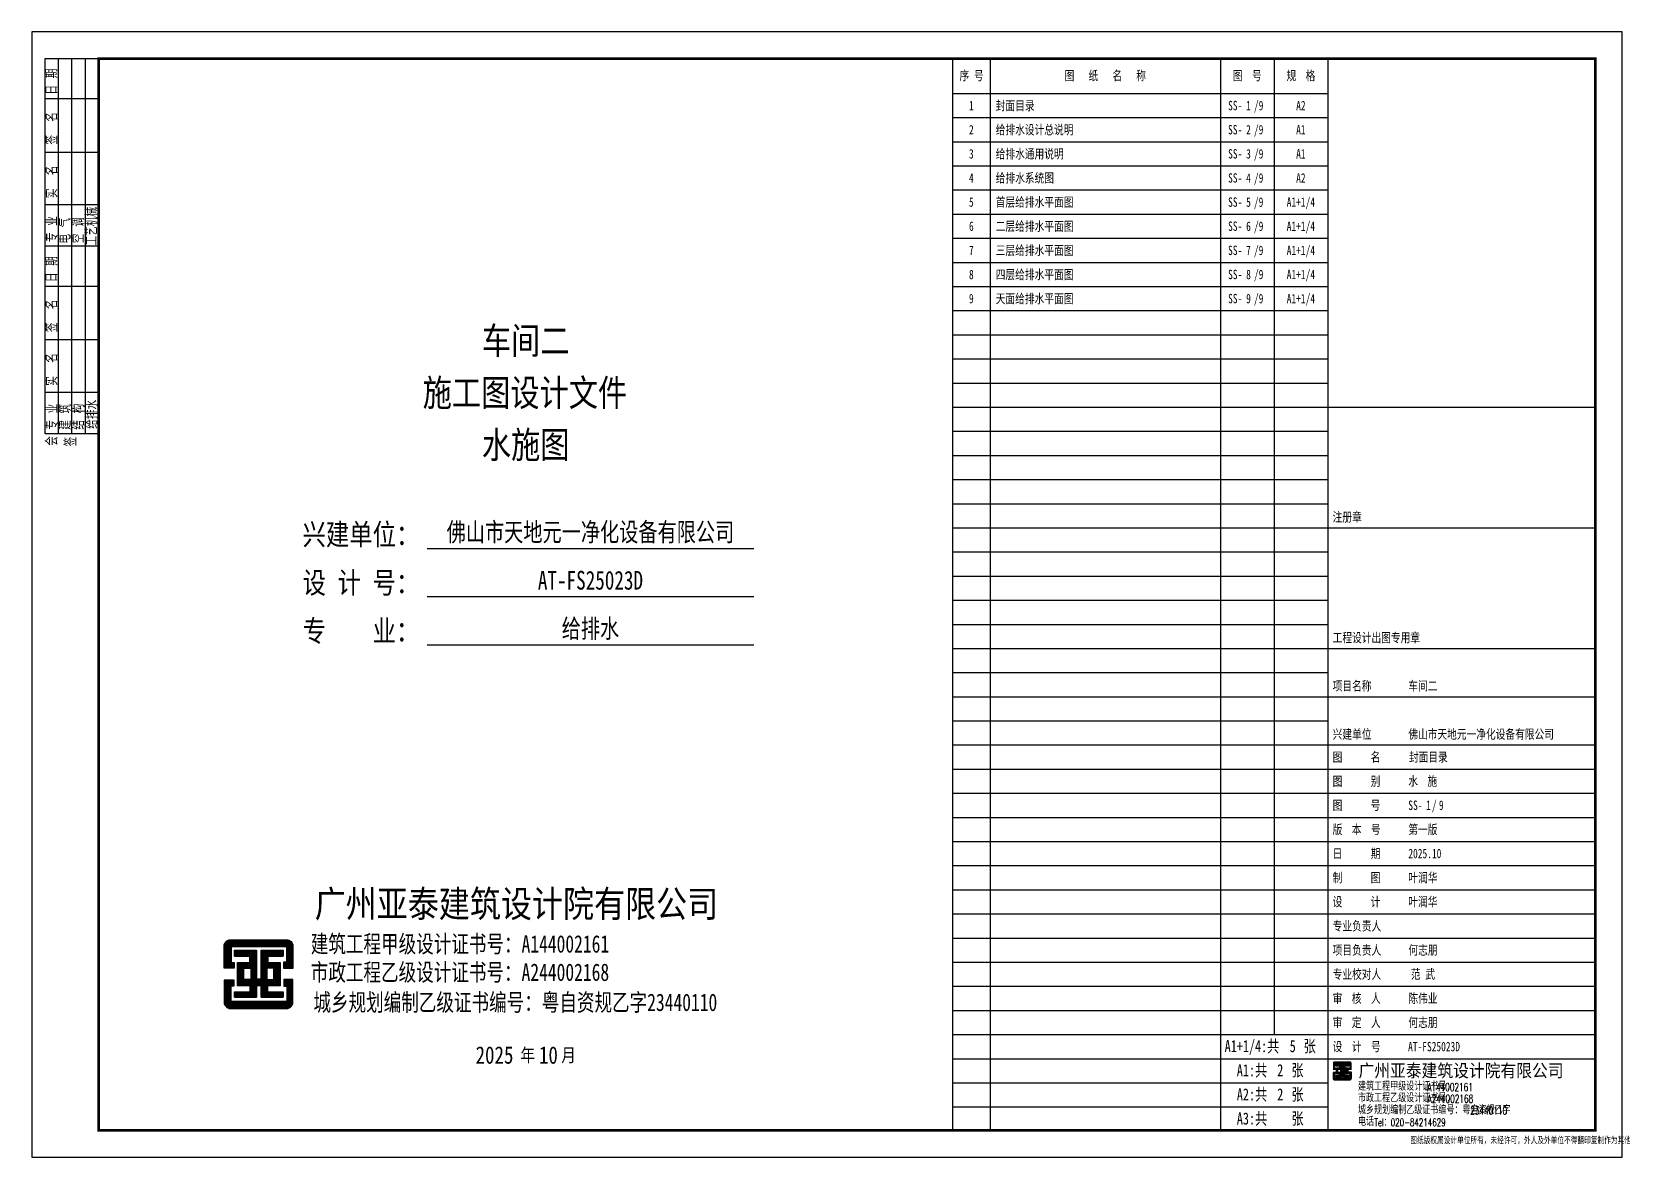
# Model space of a CAD drawing. Extents: x -620248 to 571765, y -684907 to -323071.
# Drawn here: x -620248 to -560848, y -410156 to -368156 of the extents above; entities that cross this region are included whole.
import ezdxf
from ezdxf.enums import TextEntityAlignment as Align

# ---------------------------------------------------------------- set-up
doc = ezdxf.new("R2010")
doc.units = 0
doc.header["$LTSCALE"] = 1000
doc.header["$MEASUREMENT"] = 0
for name, color, linetype in [('4', 4, 'Continuous'), ('9', 9, 'Continuous'), ('PUB_TITLE', 4, 'Continuous'), ('TWT_TEXT', 7, 'Continuous'), ('框', 130, 'Continuous')]:
    doc.layers.add(name, color=color, linetype=linetype)
doc.styles.add('-宋体', font='simsun_0.shx', dxfattribs={"width": 0.8})
doc.styles.add('_TCH_DIM', font='SIMPLEX.shx', dxfattribs={"width": 0.8, "bigfont": 'GBCBIG.shx'})
doc.styles.add('TBC', font='simhei_0.shx', dxfattribs={"width": 0.9})
doc.styles.add('天正', font='SIMPLEX.shx', dxfattribs={"width": 0.7, "bigfont": 'HZTXT.shx'})

# ---------------------------------------------------------------- blocks, each defined once
blk = doc.blocks.new('A$C03881E2F')
at = {"layer": '4'}
h = blk.add_hatch(dxfattribs=at)
h.set_pattern_fill('ANSI31', color=256, scale=264.863258, angle=135, style=0)
h.set_pattern_definition([(180, (-575610.957, -212484.205), (-7e-15, -33.1079073), [])])
edge = h.paths.add_edge_path()
edge.add_line((373, 1717), (373, 1500))
edge.add_line((373, 1500), (0, 1500))
edge.add_line((0, 1500), (0, 2324))
edge.add_arc((238, 2324), 238, 90, 180, ccw=False)
edge.add_line((238, 2562), (2331, 2562))
edge.add_arc((2331, 2324), 238, 0, 90, ccw=False)
edge.add_line((2570, 2324), (2570, 1487))
edge.add_line((2570, 1487), (2226, 1487))
edge.add_line((2226, 1487), (2226, 1736))
edge.add_line((2226, 1736), (2303, 1736))
edge.add_line((2303, 1736), (2340, 1736))
edge.add_line((2340, 1736), (2340, 2297))
edge.add_line((2340, 2297), (257, 2297))
edge.add_line((257, 2297), (257, 1717))
edge.add_line((257, 1717), (373, 1717))
h.paths.add_polyline_path([(1385, 1101), (1385, 2181), (2199, 2181), (2199, 1948), (1633, 1948), (1633, 1719), (2090, 1719), (2090, 843), (1615, 843), (1615, 624), (2203, 624), (2203, 420), (1387, 420), (1387, 848), (1203, 848), (1203, 420), (387, 420), (387, 624), (975, 624), (975, 843), (500, 843), (500, 1719), (957, 1719), (957, 1948), (391, 1948), (391, 2181), (1205, 2181), (1205, 1101)])
h.paths.add_polyline_path([(736, 1498), (994, 1498), (994, 1084), (736, 1084)], flags=16)
h.paths.add_polyline_path([(1854, 1498), (1596, 1498), (1596, 1084), (1854, 1084)], flags=16)
edge = h.paths.add_edge_path()
edge.add_line((373, 845), (373, 1062))
edge.add_line((373, 1062), (0, 1062))
edge.add_line((0, 1062), (0, 238))
edge.add_arc((238, 238), 238, 180, 270)
edge.add_line((238, 0), (2331, 0))
edge.add_arc((2331, 238), 238, 270, 360)
edge.add_line((2570, 238), (2570, 1075))
edge.add_line((2570, 1075), (2226, 1075))
edge.add_line((2226, 1075), (2226, 826))
edge.add_line((2226, 826), (2303, 826))
edge.add_line((2303, 826), (2340, 826))
edge.add_line((2340, 826), (2340, 265))
edge.add_line((2340, 265), (257, 265))
edge.add_line((257, 265), (257, 845))
edge.add_line((257, 845), (373, 845))
for points in [[(373, 1720), (373, 1503), (0, 1503), (0, 2327, -0.414214), (238, 2565), (2331, 2565, -0.414214), (2570, 2327), (2570, 1490), (2226, 1490), (2226, 1739), (2303, 1739), (2340, 1739), (2340, 2300), (257, 2300), (257, 1720)], [(373, 845), (373, 1062), (0, 1062), (0, 238, 0.414214), (238, 0), (2331, 0, 0.414214), (2570, 238), (2570, 1075), (2226, 1075), (2226, 826), (2303, 826), (2340, 826), (2340, 265), (257, 265), (257, 845)]]:
    blk.add_lwpolyline(points, format="xyb", close=True, dxfattribs=at)
blk.add_lwpolyline([(1385, 1101), (1385, 1101), (1385, 2181), (2199, 2181), (2199, 1948), (1633, 1948), (1633, 1719), (2090, 1719), (2090, 843), (1615, 843), (1615, 624), (2203, 624), (2203, 420), (1387, 420), (1387, 848), (1203, 848), (1203, 420), (387, 420), (387, 624), (975, 624), (975, 843), (500, 843), (500, 1719), (957, 1719), (957, 1948), (391, 1948), (391, 2181), (1205, 2181), (1205, 1101), (1385, 1101)], dxfattribs=at)
for points in [[(736, 1498), (994, 1498), (994, 1084), (736, 1084)], [(1854, 1498), (1596, 1498), (1596, 1084), (1854, 1084)]]:
    blk.add_lwpolyline(points, close=True, dxfattribs=at)
blk = doc.blocks.new('A$C29A34EED')
at = {"layer": '框'}
for p, q in [((0, 461), (0, 14461)), ((0, 14461), (2000, 14461)), ((500, 461), (500, 14461)), ((1000, 461), (1000, 14461)), ((1500, 461), (1500, 14461)), ((2000, 461), (2000, 14461)), ((2000, 12961), (0, 12961)), ((2000, 10961), (0, 10961)), ((2000, 9005), (0, 9005)), ((2000, 7461), (0, 7461)), ((2000, 5961), (0, 5961)), ((2000, 3961), (0, 3961)), ((2000, 2005), (0, 2005)), ((2000, 461), (0, 461))]:
    blk.add_line(p, q, dxfattribs=at)
at = {"layer": '框', "style": '_TCH_DIM', "width": 0.8}
for s, p in [('日 期', (462, 13120)), ('签  名', (466, 11253)), ('实  名', (466, 9253)), ('专 业', (472, 7613)), ('空 调', (1460, 7573)), ('工艺机械', (1953, 7486)), ('电 气', (957, 7555)), ('日 期', (462, 6120)), ('签  名', (466, 4253)), ('实  名', (466, 2253)), ('专 业', (480, 613)), ('建 筑', (967, 607)), ('结 构', (1470, 612)), ('给排水', (1970, 645)), ('会', (470, 12)), ('签', (1174, -12))]:
    blk.add_text(s, height=450, rotation=90, dxfattribs=at).set_placement(p)
blk = doc.blocks.new('A$C54597E38')
at = {"layer": '9'}
h = blk.add_hatch(dxfattribs=at)
h.set_pattern_fill('ANSI31', color=256, scale=70.630202, angle=135, style=0)
h.set_pattern_definition([(180, (-153496.256, -56662.455), (-2e-15, -8.82877527), [])])
edge = h.paths.add_edge_path()
edge.add_line((99, 458), (99, 400))
edge.add_line((99, 400), (0, 400))
edge.add_line((0, 400), (0, 620))
edge.add_arc((64, 620), 63.6, 90, 180, ccw=False)
edge.add_line((64, 683), (622, 683))
edge.add_arc((622, 620), 63.6, 0, 90, ccw=False)
edge.add_line((685, 620), (685, 396))
edge.add_line((685, 396), (594, 396))
edge.add_line((594, 396), (594, 463))
edge.add_line((594, 463), (614, 463))
edge.add_line((614, 463), (624, 463))
edge.add_line((624, 463), (624, 613))
edge.add_line((624, 613), (68, 613))
edge.add_line((68, 613), (68, 458))
edge.add_line((68, 458), (99, 458))
h.paths.add_polyline_path([(369, 293), (369, 582), (586, 582), (586, 519), (436, 519), (436, 458), (557, 458), (557, 225), (431, 225), (431, 166), (588, 166), (588, 112), (370, 112), (370, 226), (321, 226), (321, 112), (103, 112), (103, 166), (260, 166), (260, 225), (133, 225), (133, 458), (255, 458), (255, 519), (104, 519), (104, 582), (321, 582), (321, 293)])
h.paths.add_polyline_path([(196, 399), (265, 399), (265, 289), (196, 289)], flags=16)
h.paths.add_polyline_path([(494, 399), (425, 399), (425, 289), (494, 289)], flags=16)
edge = h.paths.add_edge_path()
edge.add_line((99, 225), (99, 283))
edge.add_line((99, 283), (0, 283))
edge.add_line((0, 283), (0, 64))
edge.add_arc((64, 64), 63.6, 180, 270)
edge.add_line((64, 0), (622, 0))
edge.add_arc((622, 64), 63.6, 270, 360)
edge.add_line((685, 64), (685, 287))
edge.add_line((685, 287), (594, 287))
edge.add_line((594, 287), (594, 220))
edge.add_line((594, 220), (614, 220))
edge.add_line((614, 220), (624, 220))
edge.add_line((624, 220), (624, 71))
edge.add_line((624, 71), (68, 71))
edge.add_line((68, 71), (68, 225))
edge.add_line((68, 225), (99, 225))
blk.add_lwpolyline([(99, 225), (99, 283), (0, 283), (0, 64, 0.414214), (64, 0), (622, 0, 0.414214), (685, 64), (685, 287), (594, 287), (594, 220), (614, 220), (624, 220), (624, 71), (68, 71), (68, 225)], format="xyb", close=True, dxfattribs=at)
blk.add_lwpolyline([(369, 293), (369, 293), (369, 582), (586, 582), (586, 519), (436, 519), (436, 458), (557, 458), (557, 225), (431, 225), (431, 166), (588, 166), (588, 112), (370, 112), (370, 226), (321, 226), (321, 112), (103, 112), (103, 166), (260, 166), (260, 225), (133, 225), (133, 458), (255, 458), (255, 519), (104, 519), (104, 582), (321, 582), (321, 293), (369, 293)], dxfattribs=at)
blk.add_lwpolyline([(494, 399), (425, 399), (425, 289), (494, 289)], close=True, dxfattribs=at)
blk = doc.blocks.new('标框')
at = {"layer": '4'}
for p, q in [((-105112, 98008), (-105112, 71592)), ((-95112, 98008), (-95112, 71592))]:
    blk.add_line(p, q, dxfattribs=at)
at = {"layer": '框'}
for p, q in [((-105112, 111592), (-105112, 71592)), ((-95112, 111592), (-95112, 71592)), ((-105112, 98584), (-95112, 98584)), ((-105112, 94081), (-95112, 94081)), ((-105112, 89578), (-95112, 89578)), ((-105112, 87777), (-95112, 87777)), ((-105112, 85976), (-95112, 85976)), ((-105112, 85075), (-95112, 85075)), ((-105112, 84174), (-95112, 84174)), ((-105112, 83274), (-95112, 83274)), ((-105112, 82373), (-95112, 82373)), ((-105112, 81473), (-95112, 81473)), ((-105112, 80572), (-95112, 80572)), ((-105112, 79671), (-95112, 79671)), ((-105112, 78771), (-95112, 78771)), ((-105112, 77870), (-95112, 77870)), ((-105112, 76970), (-95112, 76970)), ((-105112, 76069), (-95112, 76069)), ((-105112, 75168), (-95112, 75168)), ((-105112, 74268), (-95112, 74268))]:
    blk.add_line(p, q, dxfattribs=at)
at = {"layer": '4'}
blk.add_blockref('A$C54597E38', (-104913, 73473), dxfattribs=at)
at = {"layer": 'TWT_TEXT', "style": 'TBC', "width": 0.9}
blk.add_text('广州亚泰建筑设计院有限公司', height=480, dxfattribs=at).set_placement((-103962, 73582))
at = {"layer": 'TWT_TEXT', "style": '_TCH_DIM'}
for s, height, p in [('建筑工程甲级设计证书号：', 300, (-103979, 73080)), ('城乡规划编制乙级证书编号：粤自资规乙字', 300, (-103979, 72198)), ('市政工程乙级设计证书号：', 300, (-103979, 72647)), ('电话', 300, (-103979, 71765)), ('图纸版权属设计单位所有，未经许可，外人及外单位不得翻印复制作为其他工程之用', 249.73, (-102027, 71082))]:
    blk.add_text(s, height=height, rotation=359.99972, dxfattribs=at).set_placement(p)
at = {"layer": 'TWT_TEXT', "style": '天正', "width": 0.67}
for s, height, p in [('A144002161', 300, (-101392, 73058)), ('A244002168', 300, (-101382, 72625)), ('23440110', 300, (-99787, 72179)), ('Tel：020-84214629', 290, (-103368, 71744))]:
    blk.add_text(s, height=height, rotation=359.99972, dxfattribs=at).set_placement(p)
at = {"layer": '框', "style": '-宋体', "width": 0.74}
for s, p in [('注册章', (-104927, 94312)), ('工程设计出图专用章', (-104926, 89809)), ('项目名称', (-104926, 88008)), ('车间二', (-102099, 88008)), ('兴建单位', (-104926, 86207)), ('佛山市天地元一净化设备有限公司', (-102100, 86207)), ('图      名', (-104926, 85353)), ('图      别', (-104926, 84452)), ('图      号', (-104926, 83552)), ('版  本  号', (-104927, 82651)), ('第一版', (-102100, 82651)), ('日      期', (-104926, 81751)), ('2025.10', (-102099, 81751)), ('制      图', (-104926, 80850)), ('设      计', (-104926, 79950)), ('专业负责人', (-104926, 79049)), ('项目负责人', (-104926, 78148)), ('专业校对人', (-104926, 77248)), ('审  核  人', (-104926, 76347)), ('审  定  人', (-104926, 75447)), ('设  计  号', (-104926, 74546)), ('AT-FS25023D', (-102108, 74546))]:
    blk.add_text(s, height=350, dxfattribs=at).set_placement(p)
for s, p in [('叶润华', (-101553, 80850)), ('叶润华', (-101553, 79950)), ('何志朋', (-101553, 78148)), ('范 武', (-101553, 77248)), ('陈伟业', (-101553, 76347)), ('何志朋', (-101553, 75447))]:
    blk.add_text(s, height=350, dxfattribs=at).set_placement(p, align=Align.CENTER)
blk = doc.blocks.new('框')
at = {"layer": '4'}
for p, q in [((-296744, 162730), (-296744, 136314)), ((-286744, 162730), (-286744, 136314))]:
    blk.add_line(p, q, dxfattribs=at)
at = {"layer": '框'}
for p, q in [((-296744, 176314), (-296744, 136314)), ((-286744, 176314), (-286744, 136314))]:
    blk.add_line(p, q, dxfattribs=at)
at = {"layer": '4'}
blk.add_blockref('标框', (-191632, 64721), dxfattribs=at)
at = {"layer": '框', "style": '-宋体', "width": 0.74}
for s, p in [('水  施', (-293732, 149174)), ('SS-  /', (-293732, 148273)), ('9', (-292587, 148273))]:
    blk.add_text(s, height=350, dxfattribs=at).set_placement(p)
blk = doc.blocks.new('A$C7517252D')
at = {"layer": '4'}
for name, p in [('A$C29A34EED', (0, 26072)), ('框', (344644, -135781))]:
    blk.add_blockref(name, p, dxfattribs=at)

msp = doc.modelspace()

# ---------------------------------------------------------------- linework, layer by layer
at = {"layer": '4'}
for p, q in [((-585857.1, -369156), (-585857.1, -409156)), ((-584456.2, -369156), (-584456.2, -409156)), ((-575850.5, -369156), (-575850.5, -409156)), ((-573849.2, -369156), (-573849.2, -405580)), ((-571847.9, -369156), (-571847.9, -404179.1)), ((-585857.1, -370456.9), (-571847.9, -370456.9)), ((-585857.1, -371357.5), (-571847.9, -371357.5)), ((-585857.1, -372258.1), (-571847.9, -372258.1)), ((-585857.1, -373158.6), (-571847.9, -373158.6)), ((-585857.1, -374059.2), (-571847.9, -374059.2)), ((-585857.1, -374959.8), (-571847.9, -374959.8)), ((-585857.1, -375860.4), (-571847.9, -375860.4)), ((-585857.1, -376761), (-571847.9, -376761)), ((-585857.1, -377661.6), (-571847.9, -377661.6)), ((-585857.1, -378562.2), (-571847.9, -378562.2)), ((-585857.1, -379462.8), (-571847.9, -379462.8)), ((-585857.1, -380363.4), (-571847.9, -380363.4)), ((-585857.1, -381264), (-571847.9, -381264)), ((-585857.1, -382164.6), (-571847.9, -382164.6)), ((-585857.1, -383065.2), (-571847.9, -383065.2)), ((-585857.1, -383965.8), (-571847.9, -383965.8)), ((-585857.1, -384866.4), (-571847.9, -384866.4)), ((-585857.1, -385767), (-571847.9, -385767)), ((-585857.1, -386667.5), (-571847.9, -386667.5)), ((-605484.7, -387436.1), (-593280.1, -387436.1)), ((-585857.1, -387568.1), (-571847.9, -387568.1)), ((-585857.1, -388468.7), (-571847.9, -388468.7)), ((-605484.7, -389236.1), (-593280.1, -389236.1)), ((-585857.1, -389369.3), (-571847.9, -389369.3)), ((-585857.1, -390269.9), (-571847.9, -390269.9)), ((-605484.7, -391036.1), (-593280.1, -391036.1)), ((-585857.1, -391170.5), (-571847.9, -391170.5)), ((-585857.1, -392071.1), (-571847.9, -392071.1)), ((-585857.1, -392971.7), (-571847.9, -392971.7)), ((-585857.1, -393872.3), (-571847.9, -393872.3)), ((-585857.1, -394772.9), (-571847.9, -394772.9)), ((-585857.1, -395673.5), (-571847.9, -395673.5)), ((-585857.1, -396574.1), (-571847.9, -396574.1)), ((-585857.1, -397474.7), (-571847.9, -397474.7)), ((-585857.1, -398375.3), (-571847.9, -398375.3)), ((-585857.1, -399275.9), (-571847.9, -399275.9)), ((-585857.1, -400176.5), (-571847.9, -400176.5)), ((-585857.1, -401077), (-571847.9, -401077)), ((-585857.1, -401977.6), (-571847.9, -401977.6)), ((-585857.1, -402878.2), (-571847.9, -402878.2)), ((-585857.1, -403778.8), (-571847.9, -403778.8)), ((-585857.1, -404679.4), (-571847.9, -404679.4)), ((-585857.1, -405580), (-571847.9, -405580)), ((-585857.1, -406480.6), (-571847.9, -406480.6)), ((-585857.1, -407381.2), (-571847.9, -407381.2)), ((-585857.1, -408281.8), (-571847.9, -408281.8))]:
    msp.add_line(p, q, dxfattribs=at)
at = {"layer": 'PUB_TITLE'}
msp.add_lwpolyline([(-620247.9, -410156), (-560847.9, -410156), (-560847.9, -368156), (-620247.9, -368156)], close=True, dxfattribs=at)
at = {"layer": 'PUB_TITLE', "const_width": 100}
msp.add_lwpolyline([(-617747.9, -409156), (-561847.9, -409156), (-561847.9, -369156), (-617747.9, -369156)], close=True, dxfattribs=at)

# ---------------------------------------------------------------- block references
at = {"layer": '4'}
for name, p in [('A$C7517252D', (-619747.9, -409688.6)), ('A$C03881E2F', (-613063.8, -404606))]:
    msp.add_blockref(name, p, dxfattribs=at)

# ---------------------------------------------------------------- texts
at = {"layer": 'PUB_TITLE', "color": 4, "style": '-宋体'}
for s, height, width, p in [('序 号', 350.23, 0.74, (-585148.1, -369962.7)), ('图   纸   名   称', 350.231, 0.74, (-580153.4, -369962.7)), ('图  号', 350.23, 0.74, (-574849.9, -369962.7)), ('规  格', 350.23, 0.74, (-572848.5, -369962.7)), ('1', 350.2, 0.74, (-585156.7, -371082.8)), ('SS-', 350.23, 0.74, (-575302.9, -371082.8)), ('1', 350.2, 0.74, (-574805, -371082.8)), ('A2', 350.23, 0.74, (-572848.5, -371082.8)), ('2', 350.2, 0.74, (-585156.7, -371983.4)), ('SS-', 350.23, 0.74, (-575302.9, -371983.4)), ('2', 350.2, 0.74, (-574805, -371983.4)), ('A1', 350.23, 0.74, (-572848.5, -371983.4)), ('3', 350.2, 0.74, (-585156.7, -372884)), ('SS-', 350.23, 0.74, (-575302.9, -372884)), ('3', 350.2, 0.74, (-574805, -372884)), ('A1', 350.23, 0.74, (-572848.5, -372884)), ('4', 350.2, 0.74, (-585156.7, -373784.6)), ('SS-', 350.23, 0.74, (-575302.9, -373784.6)), ('4', 350.2, 0.74, (-574805, -373784.6)), ('A2', 350.23, 0.74, (-572848.5, -373784.6)), ('5', 350.2, 0.74, (-585156.7, -374685.2)), ('SS-', 350.23, 0.74, (-575302.9, -374685.2)), ('5', 350.2, 0.74, (-574805, -374685.2)), ('A1+1/4', 350.23, 0.74, (-572848.5, -374685.2)), ('6', 350.2, 0.74, (-585156.7, -375585.7)), ('SS-', 350.23, 0.74, (-575302.9, -375585.7)), ('6', 350.2, 0.74, (-574805, -375585.7)), ('A1+1/4', 350.23, 0.74, (-572848.5, -375585.7)), ('7', 350.2, 0.74, (-585156.7, -376486.3)), ('SS-', 350.23, 0.74, (-575302.9, -376486.3)), ('7', 350.2, 0.74, (-574805, -376486.3)), ('A1+1/4', 350.23, 0.74, (-572848.5, -376486.3)), ('8', 350.2, 0.74, (-585156.7, -377386.9)), ('SS-', 350.23, 0.74, (-575302.9, -377386.9)), ('8', 350.2, 0.74, (-574805, -377386.9)), ('A1+1/4', 350.23, 0.74, (-572848.5, -377386.9)), ('9', 350.2, 0.74, (-585156.7, -378287.5)), ('SS-', 350.23, 0.74, (-575302.9, -378287.5)), ('9', 350.2, 0.74, (-574805, -378287.5)), ('A1+1/4', 350.23, 0.74, (-572848.5, -378287.5)), ('车间二', 1000, 0.8, (-601802.5, -380183.1)), ('施工图设计文件 ', 1000, 0.8, (-601558.1, -382126.1)), ('水施图', 1000, 0.8, (-601802.5, -384069.1)), ('兴建单位：', 800, 0.8, (-607953.7, -387314.6)), ('佛山市天地元一净化设备有限公司', 700, 0.75, (-599382.4, -387173.5)), ('设 计 号：', 800, 0.8, (-607953.7, -389114.6)), ('AT-FS25023D', 700, 0.75, (-599382.4, -388973.5)), ('专    业：', 800, 0.8, (-607953.7, -390914.6)), ('给排水', 700, 0.75, (-599382.4, -390773.5)), ('广州亚泰建筑设计院有限公司', 1000, 0.85, (-602148, -401200.8)), ('建筑工程甲级设计证书号：A144002161', 650, 0.74, (-604256.4, -402521.1)), ('市政工程乙级设计证书号：A244002168', 650, 0.74, (-604256.4, -403577.7)), ('城乡规划编制乙级证书编号：粤自资规乙字23440110', 650, 0.74, (-602188.1, -404701))]:
    msp.add_text(s, height=height, dxfattribs=dict(at, width=width)).set_placement(p, align=Align.CENTER)
at = {"layer": 'PUB_TITLE', "color": 4, "style": '-宋体', "width": 0.74}
for s, p in [('封面目录', (-584246.2, -371082.8)), ('/9', (-574601.4, -371082.8)), ('给排水设计总说明', (-584246.2, -371983.4)), ('/9', (-574601.4, -371983.4)), ('给排水通用说明', (-584246.2, -372884)), ('/9', (-574601.4, -372884)), ('给排水系统图', (-584246.2, -373784.6)), ('/9', (-574601.4, -373784.6)), ('首层给排水平面图', (-584246.2, -374685.2)), ('/9', (-574601.4, -374685.2)), ('二层给排水平面图', (-584246.2, -375585.7)), ('/9', (-574601.4, -375585.7)), ('三层给排水平面图', (-584246.2, -376486.3)), ('/9', (-574601.4, -376486.3)), ('四层给排水平面图', (-584246.2, -377386.9)), ('/9', (-574601.4, -377386.9)), ('天面给排水平面图', (-584246.2, -378287.5)), ('/9', (-574601.4, -378287.5))]:
    msp.add_text(s, height=350.23, dxfattribs=at).set_placement(p)
at = {"layer": 'PUB_TITLE', "style": '-宋体', "width": 0.8}
for s, height, p in [('2025', 650, (-602966.1, -406667.9)), ('年', 500, (-601726.1, -406599.3)), ('10', 650, (-600952.6, -406667.9)), ('月', 500, (-600198.2, -406599.3))]:
    msp.add_text(s, height=height, dxfattribs=at).set_placement(p, align=Align.CENTER)
at = {"layer": 'TWT_TEXT', "style": '-宋体', "width": 0.74}
for s, height, p in [('A1+1/4:共    张', 450.297, (-573993.7, -406237.1)), ('5', 450.3, (-573152.8, -406237.1)), ('A1:共    张', 450.3, (-573993.7, -407137.7)), ('2', 450.3, (-573620, -407137.7)), ('A2:共    张', 450.3, (-573993.7, -408038.3)), ('2', 450.3, (-573620, -408038.3)), ('A3:共    张', 450.3, (-573993.7, -408938.9))]:
    msp.add_text(s, height=height, dxfattribs=at).set_placement(p, align=Align.CENTER)
at = {"layer": '框', "style": '-宋体', "width": 0.74}
msp.add_text('封面目录', height=350, dxfattribs=at).set_placement((-568814.5, -395395.4))
msp.add_text('1', height=350, dxfattribs=at).set_placement((-568079.4, -397194.8), align=Align.CENTER)

doc.saveas('drawing.dxf')
